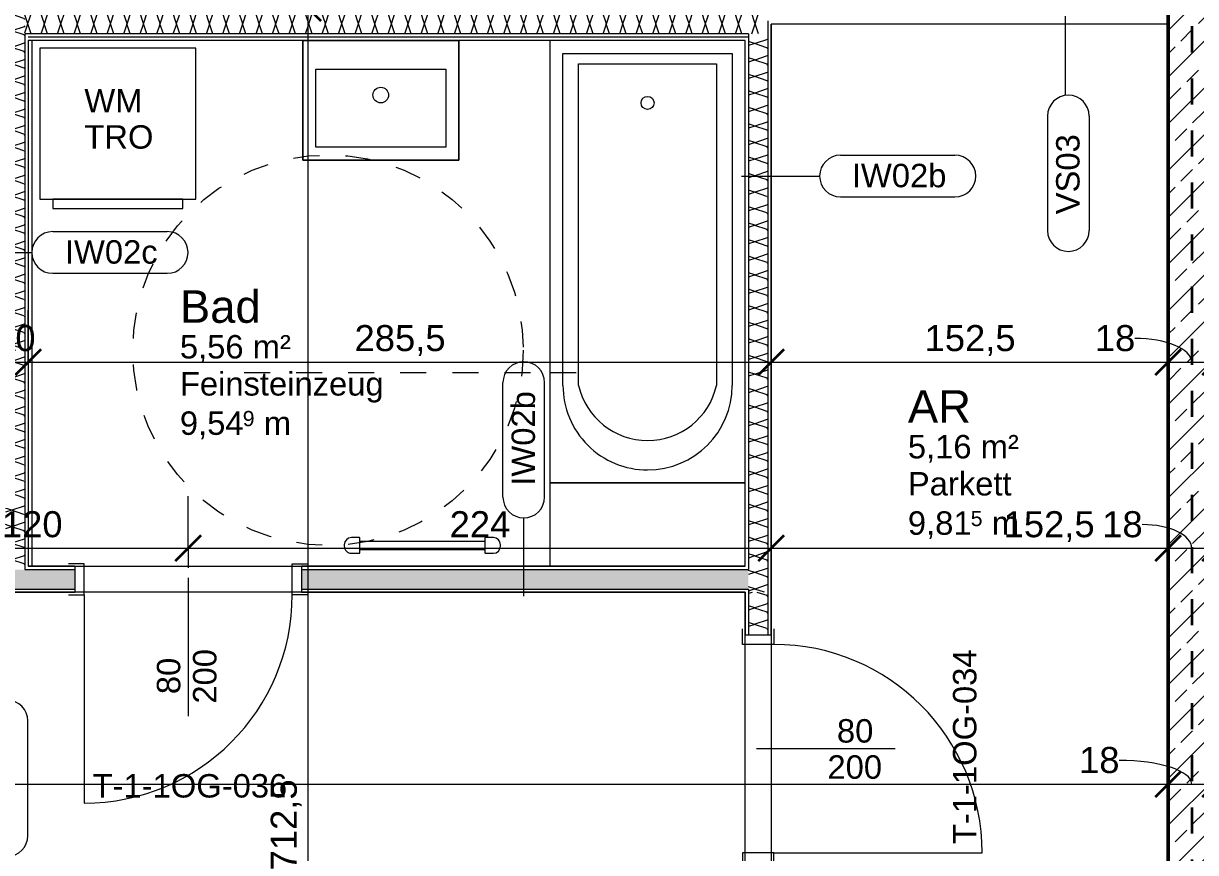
# Model space of a CAD drawing. Header units: metres. Extents: x 3.2 to 50, y 58.8 to 100.4.
# Drawn here: x 24.425 to 28.928, y 75.056 to 78.241 of the extents above; entities that cross this region are included whole.
import ezdxf

# ---------------------------------------------------------------- set-up
doc = ezdxf.new("R2010")
doc.units = ezdxf.units.M
doc.linetypes.add('Strich Punkt Mittel', pattern=[0.015875, 0.00635, -0.004763, 0, -0.004763])
doc.linetypes.add('Verdeckt', pattern=[0.003, 0.002, -0.001])
for name, color, linetype, lineweight in [('A_2D', 7, 'Continuous', 13), ('A_Bemassung-50_', 4, 'Continuous', 9), ('A_Bemassung_', 4, 'Continuous', 9), ('A_Beschriftung_', 7, 'Continuous', 9), ('A_Decken', 8, 'Continuous', 13), ('A_Raeume', 7, 'Continuous', 13), ('A_Raeume_', 7, 'Continuous', 5), ('A_Raeume_Beschriftung_', 7, 'Continuous', 9), ('A_Raster_', 1, 'Continuous', 9), ('A_Sanitaer', 3, 'Continuous', 13), ('A_Tueren', 31, 'Continuous', 13), ('A_Waende', 7, 'Continuous', 13), ('M-EQPM', 50, 'Continuous', 5), ('Text', 130, 'Continuous', 9)]:
    doc.layers.add(name, color=color, linetype=linetype, lineweight=lineweight)
doc.styles.add('Arial_2', font='arial.ttf', dxfattribs={"height": 0.09})
doc.styles.add('Arial_3', font='arial.ttf', dxfattribs={"height": 0.125})
doc.styles.add('Arial_4', font='arial.ttf', dxfattribs={"height": 0.05849})
doc.styles.add('Arial_5', font='arial.ttf', dxfattribs={"height": 0.1})
doc.dimstyles.new('WGA-Bemaßung', dxfattribs={"dimscale": 0.3048, "dimtxt": 0.102026, "dimasz": 0.328084, "dimexe": 0.246063, "dimexo": 0.0625, "dimgap": 0.04101, "dimtad": 1, "dimdec": 1, "dimlfac": 100, "dimrnd": 0.5, "dimdsep": 46, "dimtxsty": 'Arial_5', "dimblk1": 'OBLIQUE', "dimblk2": 'OBLIQUE', "dimsah": 1, "dimcen": 0.09, "dimdle": 0.246063, "dimazin": 2, "dimtfac": 1, "dimtdec": 4, "dimtix": 1, "dimtmove": 0, "dimatfit": 3, "dimfxl": 0.656168, "dimfxlon": 1, "dimtvp": 1, "dimtolj": 1, "dimtzin": 0, "dimarcsym": 2})
doc.dimstyles.new('WGA-Bemaßung_1', dxfattribs={"dimscale": 0.3048, "dimtxt": 0.102026, "dimasz": 0.328084, "dimexe": 0.246063, "dimexo": 0.0625, "dimgap": 0.04101, "dimtad": 1, "dimdec": 1, "dimlfac": 100, "dimrnd": 0.5, "dimdsep": 46, "dimtxsty": 'Arial_5', "dimblk1": 'OBLIQUE', "dimblk2": 'OBLIQUE', "dimsah": 1, "dimcen": 0.09, "dimdle": 0.246063, "dimazin": 2, "dimtfac": 1, "dimtdec": 4, "dimtix": 1, "dimtmove": 2, "dimatfit": 3, "dimfxl": 0.656168, "dimfxlon": 1, "dimtvp": 1, "dimtolj": 1, "dimtzin": 0, "dimarcsym": 2})
doc.dimstyles.new('WGA-Bemaßung_2', dxfattribs={"dimscale": 0.3048, "dimtxt": 0.102026, "dimasz": 0.328084, "dimexe": 0.246063, "dimexo": 0.0625, "dimgap": 0.04101, "dimtad": 1, "dimdec": 1, "dimlfac": 100, "dimrnd": 0.5, "dimdsep": 46, "dimtxsty": 'Arial_5', "dimblk1": 'OBLIQUE', "dimblk2": 'OBLIQUE', "dimsah": 1, "dimcen": 0.09, "dimdle": 0.246063, "dimazin": 2, "dimtfac": 1, "dimtdec": 4, "dimtix": 1, "dimtmove": 1, "dimatfit": 3, "dimfxl": 0.656168, "dimfxlon": 1, "dimtvp": 1, "dimtolj": 1, "dimtzin": 0, "dimarcsym": 2})
doc.dimstyles.new('WGA-Bemaßung_3', dxfattribs={"dimscale": 0.3048, "dimtxt": 0.102026, "dimasz": 0.328084, "dimexe": 0.246063, "dimexo": 0.0625, "dimgap": 0.04101, "dimtad": 1, "dimdec": 1, "dimlfac": 100, "dimrnd": 0.5, "dimdsep": 46, "dimtxsty": 'Arial_5', "dimblk1": 'OBLIQUE', "dimblk2": 'OBLIQUE', "dimsah": 1, "dimcen": 0.09, "dimdle": 0.246063, "dimazin": 2, "dimtfac": 1, "dimtdec": 4, "dimtix": 1, "dimtmove": 0, "dimatfit": 3, "dimfxl": 0.656168, "dimfxlon": 1, "dimtvp": 1, "dimtolj": 1, "dimtzin": 0, "dimarcsym": 2})

# ---------------------------------------------------------------- blocks, each defined once
blk = doc.blocks.new('UZ_D1 - SL_0800x2000_Zimmertür_Stahlzarge_GK-7175609-263_PP_01OG_BT1')
at = {"layer": 'A_Tueren', "lineweight": 5}
for p, q in [((0.4, 0.06), (0.4, 0.86)), ((-0.46, 0.06), (-0.4, 0.06)), ((-0.4, 0.06), (-0.4, -0.06)), ((0.4, 0.06), (0.4, -0.06)), ((0.46, 0.06), (0.4, 0.06)), ((-0.4, -0.06), (-0.46, -0.06)), ((0.4, -0.06), (0.46, -0.06))]:
    blk.add_line(p, q, dxfattribs=at)
blk.add_arc((0.4, 0.06), 0.8, 90, 180, dxfattribs=at)
blk = doc.blocks.new('Sani_Waschmaschine - 600x600-V35-263_PP_01OG_BT1')
at = {"layer": 'A_Sanitaer'}
for p, q in [((0.5675, 0.5666), (-0.0325, 0.5666)), ((-0.0325, 0.5666), (-0.0325, -0.0134)), ((0.5675, -0.0134), (0.5675, 0.5666)), ((-0.0325, -0.0134), (0.5675, -0.0134)), ((0.0175, -0.0134), (0.0175, -0.0484)), ((0.0238, -0.0134), (0.0175, -0.0134)), ((0.5175, -0.0134), (0.0175, -0.0134)), ((0.0423, -0.0134), (0.0238, -0.0134)), ((0.0721, -0.0134), (0.0423, -0.0134)), ((0.1116, -0.0134), (0.0721, -0.0134)), ((0.159, -0.0134), (0.1116, -0.0134)), ((0.2119, -0.0134), (0.159, -0.0134)), ((0.2675, -0.0134), (0.2119, -0.0134)), ((0.3231, -0.0134), (0.2675, -0.0134)), ((0.376, -0.0134), (0.3231, -0.0134)), ((0.4234, -0.0134), (0.376, -0.0134)), ((0.463, -0.0134), (0.4234, -0.0134)), ((0.4928, -0.0134), (0.463, -0.0134)), ((0.5112, -0.0134), (0.4928, -0.0134)), ((0.5175, -0.0134), (0.5112, -0.0134)), ((0.5175, -0.0484), (0.5175, -0.0134)), ((0.0175, -0.0484), (0.5175, -0.0484)), ((0.0175, -0.0484), (0.5175, -0.0484))]:
    blk.add_line(p, q, dxfattribs=at)
blk = doc.blocks.new('Sani_Waschtisch_Wandbasiert_eckig_einzel - 600 x 460-V61-263_PP_01OG_BT1')
at = {"layer": 'A_Sanitaer', "lineweight": 5}
for p, q in [((0.4226, 0.5225), (-0.1774, 0.5225)), ((-0.1774, 0.5225), (-0.1774, 0.0625)), ((-0.1774, 0.0625), (-0.1774, 0.5225)), ((-0.1774, 0.5225), (0.4226, 0.5225)), ((0.4226, 0.0625), (0.4226, 0.5225)), ((0.4226, 0.5225), (0.4226, 0.0625)), ((-0.1274, 0.1725), (-0.1274, 0.4725)), ((-0.1274, 0.4725), (0.3726, 0.4725)), ((0.3726, 0.4725), (0.3726, 0.1725)), ((0.3726, 0.1725), (-0.1274, 0.1725)), ((-0.1774, 0.0625), (0.4226, 0.0625)), ((0.4226, 0.0625), (-0.1774, 0.0625))]:
    blk.add_line(p, q, dxfattribs=at)
blk.add_circle((0.1226, 0.2725), 0.03, dxfattribs=at)
blk = doc.blocks.new('UZ_D1 - SL_0800x2000_Zimmertür_Stahlzarge_GK-7175678-263_PP_01OG_BT1')
at = {"layer": 'A_Tueren', "lineweight": 5}
for p, q in [((0.4, 0.06), (0.4, 0.86)), ((-0.46, 0.06), (-0.4, 0.06)), ((-0.4, 0.06), (-0.4, -0.06)), ((0.4, 0.06), (0.4, -0.06)), ((0.46, 0.06), (0.4, 0.06)), ((-0.4, -0.06), (-0.46, -0.06)), ((0.4, -0.06), (0.46, -0.06))]:
    blk.add_line(p, q, dxfattribs=at)
blk.add_arc((0.4, 0.06), 0.8, 90, 180, dxfattribs=at)
blk = doc.blocks.new('HLS_Heizkörper Bad - 60x120-V78-263_PP_01OG_BT1')
at = {"layer": 'M-EQPM'}
for p, q in [((-0.3, -0.077), (-0.3, -0.083)), ((-0.242, -0.05), (-0.273, -0.05)), ((-0.24, -0.108), (-0.24, -0.052)), ((0.24, -0.065), (-0.24, -0.065)), ((0.24, -0.052), (0.24, -0.108)), ((0.273, -0.05), (0.242, -0.05)), ((0.3, -0.083), (0.3, -0.077)), ((-0.273, -0.11), (-0.242, -0.11)), ((-0.24, -0.095), (0.24, -0.095)), ((0.242, -0.11), (0.273, -0.11))]:
    blk.add_line(p, q, dxfattribs=at)
for centre, radius, start, end in [((-0.273, -0.077), 0.027, 90, 180), ((-0.273, -0.083), 0.027, 180, 270), ((-0.242, -0.052), 0.00198, 360, 90), ((0.242, -0.052), 0.002, 90, 180), ((0.273, -0.077), 0.027, 360, 90), ((0.273, -0.083), 0.027, 270, 360), ((-0.242, -0.108), 0.002, 270, 360), ((0.242, -0.108), 0.00198, 180, 270)]:
    blk.add_arc(centre, radius, start, end, dxfattribs=at)
blk = doc.blocks.new('Sani_Badewanne - 750x1700-V83-263_PP_01OG_BT1')
at = {"layer": 'A_Sanitaer'}
for p, q in [((-0.375, 2.02), (-0.375, 1.7)), ((0.375, 1.7), (0.375, 2.02)), ((0.375, 1.7), (-0.375, 1.7)), ((-0.375, 1.7), (0.375, 1.7)), ((0.375, 0), (0.375, 1.7)), ((-0.325, 0.05), (-0.325, 1.325)), ((-0.265, 0.09), (-0.265, 1.325)), ((0.265, 1.325), (0.265, 0.09)), ((0.325, 1.325), (0.325, 0.05)), ((0.325, 0.05), (-0.325, 0.05)), ((0.265, 0.09), (-0.265, 0.09))]:
    blk.add_line(p, q, dxfattribs=at)
at = {"layer": 'A_Sanitaer', "lineweight": 5}
for p, q in [((0.375, 1.7), (-0.375, 1.7)), ((0.375, 1.7), (-0.375, 1.7)), ((0.375, 0), (0.375, 1.7)), ((0.375, 0), (0.375, 1.7))]:
    blk.add_line(p, q, dxfattribs=at)
at = {"layer": 'A_Sanitaer'}
blk.add_circle((0, 0.24), 0.025, dxfattribs=at)
for centre, radius, start, end in [((0, 1.325), 0.325, 90, 180), ((0, 1.325), 0.325, 360, 90), ((0, 1.265), 0.2717, 90, 167.2425), ((0, 1.265), 0.2717, 12.7575, 90)]:
    blk.add_arc(centre, radius, start, end, dxfattribs=at)
blk = doc.blocks.new('DIMBLOCK141-263_PP_01OG_BT1')
at = {"layer": 'A_Bemassung-50_', "transparency": 16777216}
for p, q in [((24.3432, 76.9398), (24.3432, 77.1398)), ((24.4432, 76.9398), (24.4432, 77.1398)), ((24.3432, 76.9398), (24.4432, 76.9398)), ((24.3432, 76.9398), (24.3432, 76.8648)), ((24.4432, 76.9398), (24.4432, 76.8648))]:
    blk.add_line(p, q, dxfattribs=at)
at = {"layer": 'A_Bemassung-50_', "lineweight": 35, "transparency": 16777216}
for p, q in [((24.3432, 76.9398), (24.3932, 76.9898)), ((24.4432, 76.9398), (24.4932, 76.9898)), ((24.3432, 76.9398), (24.2932, 76.8898)), ((24.4432, 76.9398), (24.3932, 76.8898))]:
    blk.add_line(p, q, dxfattribs=at)
at = {"layer": 'A_Bemassung-50_', "color": 0, "transparency": 16777216, "insert": (24.3163, 77.0821), "char_height": 0.1, "width": 0.184588, "attachment_point": 1, "line_spacing_factor": 0.941778, "style": 'Arial_5'}
blk.add_mtext('10', dxfattribs=at)
blk = doc.blocks.new('_Oblique')
at = {"color": 0, "linetype": 'ByBlock', "lineweight": -2}
blk.add_line((-0.5, -0.5), (0.5, 0.5), dxfattribs=at)
blk = doc.blocks.new('DIMBLOCK142-263_PP_01OG_BT1')
at = {"layer": 'A_Bemassung-50_', "transparency": 16777216}
for p, q in [((24.4432, 76.9398), (24.4432, 77.1398)), ((27.2977, 76.9398), (27.2977, 77.1398)), ((24.4432, 76.9398), (27.2977, 76.9398)), ((24.4432, 76.9398), (24.4432, 76.8648)), ((27.2977, 76.9398), (27.2977, 76.8648))]:
    blk.add_line(p, q, dxfattribs=at)
at = {"layer": 'A_Bemassung-50_', "lineweight": 35, "transparency": 16777216}
for p, q in [((24.4432, 76.9398), (24.4932, 76.9898)), ((27.2977, 76.9398), (27.3477, 76.9898)), ((24.4432, 76.9398), (24.3932, 76.8898)), ((27.2977, 76.9398), (27.2477, 76.8898))]:
    blk.add_line(p, q, dxfattribs=at)
at = {"layer": 'A_Bemassung-50_', "color": 0, "transparency": 16777216, "insert": (25.697, 77.0821), "char_height": 0.1, "width": 0.416266, "attachment_point": 1, "line_spacing_factor": 0.941778, "style": 'Arial_5'}
blk.add_mtext('285,5', dxfattribs=at)
blk = doc.blocks.new('DIMBLOCK143-263_PP_01OG_BT1')
at = {"layer": 'A_Bemassung-50_', "transparency": 16777216}
for p, q in [((27.2977, 76.9398), (27.2977, 77.1398)), ((28.8227, 76.9398), (28.8227, 77.1398)), ((27.2977, 76.9398), (28.8227, 76.9398)), ((27.2977, 76.9398), (27.2977, 76.8648)), ((28.8227, 76.9398), (28.8227, 76.8648))]:
    blk.add_line(p, q, dxfattribs=at)
at = {"layer": 'A_Bemassung-50_', "lineweight": 35, "transparency": 16777216}
for p, q in [((27.2977, 76.9398), (27.3477, 76.9898)), ((28.8227, 76.9398), (28.8727, 76.9898)), ((27.2977, 76.9398), (27.2477, 76.8898)), ((28.8227, 76.9398), (28.7727, 76.8898))]:
    blk.add_line(p, q, dxfattribs=at)
at = {"layer": 'A_Bemassung-50_', "color": 0, "transparency": 16777216, "insert": (27.8867, 77.0821), "char_height": 0.1, "width": 0.416266, "attachment_point": 1, "line_spacing_factor": 0.941778, "style": 'Arial_5'}
blk.add_mtext('152,5', dxfattribs=at)
blk = doc.blocks.new('DIMBLOCK144-263_PP_01OG_BT1')
at = {"layer": 'A_Bemassung-50_', "transparency": 16777216}
for p, q in [((28.8227, 76.9398), (28.8227, 77.1398)), ((29.0027, 76.9398), (29.0027, 77.1398)), ((28.8227, 76.9398), (29.0027, 76.9398)), ((28.8227, 76.9398), (28.8227, 76.8648)), ((29.0027, 76.9398), (29.0027, 76.8648))]:
    blk.add_line(p, q, dxfattribs=at)
at = {"layer": 'A_Bemassung-50_', "lineweight": 35, "transparency": 16777216}
for p, q in [((28.8227, 76.9398), (28.8727, 76.9898)), ((29.0027, 76.9398), (29.0527, 76.9898)), ((28.8227, 76.9398), (28.7727, 76.8898)), ((29.0027, 76.9398), (28.9527, 76.8898))]:
    blk.add_line(p, q, dxfattribs=at)
at = {"layer": 'A_Bemassung-50_', "transparency": 16777216}
blk.add_ellipse((28.6944, 76.9398), major_axis=(0.2182, 0), ratio=0.416894, start_param=0, end_param=1.570796, dxfattribs=at)
at = {"layer": 'A_Bemassung-50_', "color": 0, "transparency": 16777216, "insert": (28.5406, 77.0821), "char_height": 0.1, "width": 0.184588, "attachment_point": 1, "line_spacing_factor": 0.941778, "style": 'Arial_5'}
blk.add_mtext('18', dxfattribs=at)
blk = doc.blocks.new('DIMBLOCK345-263_PP_01OG_BT1')
at = {"layer": 'A_Bemassung-50_', "transparency": 16777216}
for p, q in [((28.8227, 75.3192), (28.8227, 75.5192)), ((15.3327, 75.3192), (15.3327, 75.3942)), ((15.3327, 75.3192), (28.8227, 75.3192)), ((15.3327, 75.3192), (15.3327, 75.1192)), ((28.8227, 75.3192), (28.8227, 75.2442))]:
    blk.add_line(p, q, dxfattribs=at)
at = {"layer": 'A_Bemassung-50_', "lineweight": 35, "transparency": 16777216}
for p, q in [((15.3327, 75.3192), (15.3827, 75.3692)), ((28.8227, 75.3192), (28.8727, 75.3692)), ((15.3327, 75.3192), (15.2827, 75.2692)), ((28.8227, 75.3192), (28.7727, 75.2692))]:
    blk.add_line(p, q, dxfattribs=at)
at = {"layer": 'A_Bemassung-50_', "color": 0, "transparency": 16777216, "insert": (21.9238, 75.4615), "char_height": 0.1, "width": 0.369177, "attachment_point": 1, "line_spacing_factor": 0.941778, "style": 'Arial_5'}
blk.add_mtext('1349', dxfattribs=at)
blk = doc.blocks.new('DIMBLOCK346-263_PP_01OG_BT1')
at = {"layer": 'A_Bemassung-50_', "transparency": 16777216}
for p, q in [((28.8227, 75.3192), (28.8227, 75.5192)), ((29.0027, 75.3192), (29.0027, 75.5192)), ((28.8227, 75.3192), (29.0027, 75.3192)), ((28.8227, 75.3192), (28.8227, 75.2442)), ((29.0027, 75.3192), (29.0027, 75.2442))]:
    blk.add_line(p, q, dxfattribs=at)
at = {"layer": 'A_Bemassung-50_', "lineweight": 35, "transparency": 16777216}
for p, q in [((28.8227, 75.3192), (28.8727, 75.3692)), ((29.0027, 75.3192), (29.0527, 75.3692)), ((28.8227, 75.3192), (28.7727, 75.2692)), ((29.0027, 75.3192), (28.9527, 75.2692))]:
    blk.add_line(p, q, dxfattribs=at)
at = {"layer": 'A_Bemassung-50_', "transparency": 16777216}
blk.add_ellipse((28.6339, 75.3192), major_axis=(0.2788, 0), ratio=0.326357, start_param=0, end_param=1.570796, dxfattribs=at)
at = {"layer": 'A_Bemassung-50_', "color": 0, "transparency": 16777216, "insert": (28.4801, 75.4615), "char_height": 0.1, "width": 0.184588, "attachment_point": 1, "line_spacing_factor": 0.941778, "style": 'Arial_5'}
blk.add_mtext('18', dxfattribs=at)
blk = doc.blocks.new('DIMBLOCK366-263_PP_01OG_BT1')
at = {"layer": 'A_Bemassung-50_', "transparency": 16777216}
for p, q in [((23.8577, 76.2249), (23.8577, 76.4249)), ((25.0577, 76.2249), (25.0577, 76.4249)), ((23.8577, 76.2249), (25.0577, 76.2249)), ((23.8577, 76.2249), (23.8577, 76.1499)), ((25.0577, 76.2249), (25.0577, 76.1499))]:
    blk.add_line(p, q, dxfattribs=at)
at = {"layer": 'A_Bemassung-50_', "lineweight": 35, "transparency": 16777216}
for p, q in [((23.8577, 76.2249), (23.9077, 76.2749)), ((25.0577, 76.2249), (25.1077, 76.2749)), ((23.8577, 76.2249), (23.8077, 76.1749)), ((25.0577, 76.2249), (25.0077, 76.1749))]:
    blk.add_line(p, q, dxfattribs=at)
at = {"layer": 'A_Bemassung-50_', "color": 0, "transparency": 16777216, "insert": (24.3423, 76.3672), "char_height": 0.1, "width": 0.276883, "attachment_point": 1, "line_spacing_factor": 0.941778, "style": 'Arial_5'}
blk.add_mtext('120', dxfattribs=at)
blk = doc.blocks.new('DIMBLOCK367-263_PP_01OG_BT1')
at = {"layer": 'A_Bemassung-50_', "transparency": 16777216}
for p, q in [((25.0577, 76.2249), (25.0577, 76.4249)), ((27.2977, 76.2249), (27.2977, 76.4249)), ((25.0577, 76.2249), (27.2977, 76.2249)), ((25.0577, 76.2249), (25.0577, 76.1499)), ((27.2977, 76.2249), (27.2977, 76.1499))]:
    blk.add_line(p, q, dxfattribs=at)
at = {"layer": 'A_Bemassung-50_', "lineweight": 35, "transparency": 16777216}
for p, q in [((25.0577, 76.2249), (25.1077, 76.2749)), ((27.2977, 76.2249), (27.3477, 76.2749)), ((25.0577, 76.2249), (25.0077, 76.1749)), ((27.2977, 76.2249), (27.2477, 76.1749))]:
    blk.add_line(p, q, dxfattribs=at)
at = {"layer": 'A_Bemassung-50_', "color": 0, "transparency": 16777216, "insert": (26.0623, 76.3672), "char_height": 0.1, "width": 0.276883, "attachment_point": 1, "line_spacing_factor": 0.941778, "style": 'Arial_5'}
blk.add_mtext('224', dxfattribs=at)
blk = doc.blocks.new('DIMBLOCK368-263_PP_01OG_BT1')
at = {"layer": 'A_Bemassung-50_', "transparency": 16777216}
for p, q in [((27.2977, 76.2249), (27.2977, 76.4249)), ((28.8227, 76.2249), (28.8227, 76.4249)), ((27.2977, 76.2249), (28.8227, 76.2249)), ((27.2977, 76.2249), (27.2977, 76.1499)), ((28.8227, 76.2249), (28.8227, 76.1499))]:
    blk.add_line(p, q, dxfattribs=at)
at = {"layer": 'A_Bemassung-50_', "lineweight": 35, "transparency": 16777216}
for p, q in [((27.2977, 76.2249), (27.3477, 76.2749)), ((28.8227, 76.2249), (28.8727, 76.2749)), ((27.2977, 76.2249), (27.2477, 76.1749)), ((28.8227, 76.2249), (28.7727, 76.1749))]:
    blk.add_line(p, q, dxfattribs=at)
at = {"layer": 'A_Bemassung-50_', "color": 0, "transparency": 16777216, "insert": (28.1904, 76.3672), "char_height": 0.1, "width": 0.416266, "attachment_point": 1, "line_spacing_factor": 0.941778, "style": 'Arial_5'}
blk.add_mtext('152,5', dxfattribs=at)
blk = doc.blocks.new('DIMBLOCK369-263_PP_01OG_BT1')
at = {"layer": 'A_Bemassung-50_', "transparency": 16777216}
for p, q in [((28.8227, 76.2249), (28.8227, 76.4249)), ((29.0027, 76.2249), (29.0027, 76.4249)), ((28.8227, 76.2249), (29.0027, 76.2249)), ((28.8227, 76.2249), (28.8227, 76.1499)), ((29.0027, 76.2249), (29.0027, 76.1499))]:
    blk.add_line(p, q, dxfattribs=at)
at = {"layer": 'A_Bemassung-50_', "lineweight": 35, "transparency": 16777216}
for p, q in [((28.8227, 76.2249), (28.8727, 76.2749)), ((29.0027, 76.2249), (29.0527, 76.2749)), ((28.8227, 76.2249), (28.7727, 76.1749)), ((29.0027, 76.2249), (28.9527, 76.1749))]:
    blk.add_line(p, q, dxfattribs=at)
at = {"layer": 'A_Bemassung-50_', "transparency": 16777216}
blk.add_ellipse((28.723, 76.2249), major_axis=(0.1897, 0), ratio=0.479577, start_param=0, end_param=1.570796, dxfattribs=at)
at = {"layer": 'A_Bemassung-50_', "color": 0, "transparency": 16777216, "insert": (28.5691, 76.3672), "char_height": 0.1, "width": 0.184588, "attachment_point": 1, "line_spacing_factor": 0.941778, "style": 'Arial_5'}
blk.add_mtext('18', dxfattribs=at)
blk = doc.blocks.new('DIMBLOCK441-263_PP_01OG_BT1')
at = {"layer": 'A_Bemassung-50_', "lineweight": 35, "transparency": 16777216}
for p, q in [((25.5174, 78.3005), (25.4674, 78.3505)), ((25.5174, 78.3005), (25.5674, 78.2505)), ((25.5174, 71.178), (25.4674, 71.228)), ((25.5174, 71.178), (25.5674, 71.128))]:
    blk.add_line(p, q, dxfattribs=at)
at = {"layer": 'A_Bemassung-50_', "transparency": 16777216}
for p, q in [((25.5174, 78.3005), (25.4424, 78.3005)), ((25.5174, 78.3005), (25.5174, 71.103)), ((25.5174, 78.3005), (25.7174, 78.3005)), ((25.5174, 71.178), (25.4424, 71.178)), ((25.5174, 71.178), (25.7174, 71.178))]:
    blk.add_line(p, q, dxfattribs=at)
at = {"layer": 'A_Bemassung-50_', "color": 0, "transparency": 16777216, "insert": (25.3751, 74.9874), "char_height": 0.1, "width": 0.416266, "attachment_point": 1, "rotation": 90, "line_spacing_factor": 0.941778, "style": 'Arial_5'}
blk.add_mtext('712,5', dxfattribs=at)
blk = doc.blocks.new('BS_Tuer_PP - unten-10002439-263_PP_01OG_BT1')
at = {"layer": 'A_Beschriftung_'}
blk.add_line((0, 0.000124), (0, -0.010513), dxfattribs=at)
blk = doc.blocks.new('BS_Tuer_PP - rechts-10002445-263_PP_01OG_BT1')
at = {"layer": 'A_Beschriftung_'}
blk.add_line((0, 0.000124), (0, -0.010513), dxfattribs=at)
blk = doc.blocks.new('BS_Wand_Lollipop - rechts_oben-2026913-263_PP_01OG_BT1')
at = {"layer": 'A_Beschriftung_'}
for p, q in [((0.0046, 0.0016), (0.0134, 0.0016)), ((-0.003, 0), (0.003, 0)), ((0.0046, -0.0016), (0.0134, -0.0016))]:
    blk.add_line(p, q, dxfattribs=at)
for centre, start, end in [((0.0046, 0), 90, 270), ((0.0134, 0), 270, 90)]:
    blk.add_arc(centre, 0.0016, start, end, dxfattribs=at)
blk = doc.blocks.new('BS_Wand_Lollipop - links_unten-2026911-263_PP_01OG_BT1')
at = {"layer": 'A_Beschriftung_'}
for p, q in [((-0.00467, 0.001367), (-0.01347, 0.001367)), ((-0.003087, 0), (0.003, 0)), ((-0.00467, -0.001833), (-0.01347, -0.001833))]:
    blk.add_line(p, q, dxfattribs=at)
for centre, start, end in [((-0.01347, -0.000233), 90, 270), ((-0.00467, -0.000233), 270, 90)]:
    blk.add_arc(centre, 0.0016, start, end, dxfattribs=at)

msp = doc.modelspace()

# ---------------------------------------------------------------- hatches: boundary and pattern name
at = {"layer": 'A_Waende', "lineweight": 5}
h = msp.add_hatch(dxfattribs=at)
h.set_pattern_fill('FP_108', color=250, angle=45, style=0, pattern_type=2)
h.set_pattern_definition([(135, (24.44327, 77.22737), (-0.254, 0.1270034), [0.02245, -0.15715]), (135, (24.33225, 77.276165), (-0.254, 0.1270034), [0.02245, -0.15715]), (135, (24.44327, 77.29101), (-0.254, 0.1270034), [0.02245, -0.15715]), (135, (24.33154, 77.3391), (-0.254, 0.1270034), [0.02245, -0.15715]), (161.565, (24.427004, 77.243638), (-0.5079977, 0.1270007), [0.0502, -0.35141]), (161.565, (24.379628, 77.2599), (-0.5079977, 0.1270007), [0.0502, -0.35141]), (161.565, (24.427004, 77.307277), (-0.5079977, 0.1270007), [0.0502, -0.35141]), (161.565, (24.379628, 77.32354), (-0.5079977, 0.1270007), [0.0502, -0.35141]), (225, (24.33225, 77.24364), (0.254, 0.1270034), [0.02245, -0.15715]), (225, (24.44327, 77.29101), (0.254, 0.1270034), [0.02245, -0.15715]), (225, (24.33225, 77.30728), (0.254, 0.1270034), [0.02245, -0.15715]), (225, (24.44327, 77.35465), (0.254, 0.1270034), [0.02245, -0.15715]), (198.435, (24.379628, 77.2599), (0.5079977, 0.1270007), [0.0502, -0.35141]), (198.435, (24.42771, 77.275457), (0.5079977, 0.1270007), [0.0502, -0.35141]), (198.435, (24.379628, 77.32354), (0.5079977, 0.1270007), [0.0502, -0.35141]), (198.435, (24.42771, 77.339097), (0.5079977, 0.1270007), [0.0502, -0.35141])])
h.paths.add_polyline_path([(24.4307, 76.143), (24.4307, 78.3005), (24.3557, 78.3005), (24.3558, 76.143), (24.4306, 76.143)])
h = msp.add_hatch(dxfattribs=at)
h.set_pattern_fill('FP_109', color=250, angle=225, style=0, pattern_type=2)
h.set_pattern_definition([(45, (25.87092, 78.1756), (0.1270034, 0.254), [0.02245, -0.15715]), (45, (25.91829, 78.28662), (0.1270034, 0.254), [0.02245, -0.15715]), (45, (25.93385, 78.1749), (0.1270034, 0.254), [0.02245, -0.15715]), (45, (25.98193, 78.28662), (0.1270034, 0.254), [0.02245, -0.15715]), (71.565, (25.886472, 78.19116), (0.1270007, 0.5079977), [0.0502, -0.35141]), (71.565, (25.90203, 78.239244), (0.1270007, 0.5079977), [0.0502, -0.35141]), (71.565, (25.95011, 78.19116), (0.1270007, 0.5079977), [0.0502, -0.35141]), (71.565, (25.96567, 78.239244), (0.1270007, 0.5079977), [0.0502, -0.35141]), (135, (25.885765, 78.28662), (0.1270034, -0.254), [0.02245, -0.15715]), (135, (25.93385, 78.1749), (0.1270034, -0.254), [0.02245, -0.15715]), (135, (25.949405, 78.28662), (0.1270034, -0.254), [0.02245, -0.15715]), (135, (25.99749, 78.1749), (0.1270034, -0.254), [0.02245, -0.15715]), (108.435, (25.90203, 78.239244), (0.1270007, -0.5079977), [0.0502, -0.35141]), (108.435, (25.917585, 78.19116), (0.1270007, -0.5079977), [0.0502, -0.35141]), (108.435, (25.96567, 78.239244), (0.1270007, -0.5079977), [0.0502, -0.35141]), (108.435, (25.981224, 78.19116), (0.1270007, -0.5079977), [0.0502, -0.35141])])
h.paths.add_polyline_path([(24.4577, 78.2005), (27.2852, 78.2005), (27.2852, 78.3005), (24.4307, 78.3005), (24.4307, 78.2005), (24.4432, 78.2005)])
h = msp.add_hatch(dxfattribs=at)
h.set_pattern_fill('FP_1', color=250, style=0, pattern_type=2)
h.set_pattern_definition([(45, (0, 0), (-0.08980256, 0.08980256), []), (45, (0.0898, 0), (-0.08980256, 0.08980256), [0.0635, -0.03175])])
h.paths.add_polyline_path([(29.0027, 71.178), (29.0027, 78.3005), (28.8227, 78.3005), (28.8227, 71.178)])
h = msp.add_hatch(dxfattribs=at)
h.set_pattern_fill('FP_115', color=250, angle=45, style=0, pattern_type=2)
h.set_pattern_definition([(135, (27.29715, 77.11565), (-0.254, 0.1270034), [0.02245, -0.15715]), (135, (27.18613, 77.16303), (-0.254, 0.1270034), [0.02245, -0.15715]), (135, (27.29786, 77.17858), (-0.254, 0.1270034), [0.02245, -0.15715]), (135, (27.18613, 77.22667), (-0.254, 0.1270034), [0.02245, -0.15715]), (161.565, (27.281594, 77.131208), (-0.5079977, 0.1270007), [0.0502, -0.35141]), (161.565, (27.234218, 77.14747), (-0.5079977, 0.1270007), [0.0502, -0.35141]), (161.565, (27.281594, 77.194847), (-0.5079977, 0.1270007), [0.0502, -0.35141]), (161.565, (27.234218, 77.21111), (-0.5079977, 0.1270007), [0.0502, -0.35141]), (225, (27.18684, 77.13121), (0.254, 0.1270034), [0.02245, -0.15715]), (225, (27.29786, 77.17858), (0.254, 0.1270034), [0.02245, -0.15715]), (225, (27.18684, 77.19485), (0.254, 0.1270034), [0.02245, -0.15715]), (225, (27.29786, 77.24222), (0.254, 0.1270034), [0.02245, -0.15715]), (198.435, (27.234218, 77.14747), (0.5079977, 0.1270007), [0.0502, -0.35141]), (198.435, (27.2823, 77.163027), (0.5079977, 0.1270007), [0.0502, -0.35141]), (198.435, (27.234218, 77.21111), (0.5079977, 0.1270007), [0.0502, -0.35141]), (198.435, (27.2823, 77.226667), (0.5079977, 0.1270007), [0.0502, -0.35141])])
h.paths.add_polyline_path([(27.2102, 76.0555), (27.2852, 76.0555), (27.2852, 78.2005), (27.2102, 78.2005), (27.2102, 76.068)])
h = msp.add_hatch(dxfattribs=at)
h.set_pattern_fill('FP_111', color=250, angle=-135, style=0, pattern_type=2)
h.set_pattern_definition([(225, (25.274825, 76.1554), (-0.1270034, -0.254), [0.02245, -0.15715]), (225, (25.22745, 76.044385), (-0.1270034, -0.254), [0.02245, -0.15715]), (225, (25.211185, 76.1554), (-0.1270034, -0.254), [0.02245, -0.15715]), (225, (25.16381, 76.044385), (-0.1270034, -0.254), [0.02245, -0.15715]), (251.565, (25.25927, 76.139844), (-0.1270007, -0.50799766), [0.0502, -0.35141]), (251.565, (25.243712, 76.09176), (-0.1270007, -0.50799766), [0.0502, -0.35141]), (251.565, (25.19563, 76.139844), (-0.1270007, -0.50799766), [0.0502, -0.35141]), (251.565, (25.180072, 76.09176), (-0.1270007, -0.50799766), [0.0502, -0.35141]), (315, (25.25998, 76.044385), (-0.1270034, 0.254), [0.02245, -0.15715]), (315, (25.211185, 76.1554), (-0.1270034, 0.254), [0.02245, -0.15715]), (315, (25.19634, 76.044385), (-0.1270034, 0.254), [0.02245, -0.15715]), (315, (25.14825, 76.15611), (-0.1270034, 0.254), [0.02245, -0.15715]), (288.435, (25.243712, 76.09176), (-0.1270007, 0.50799766), [0.0502, -0.35141]), (288.435, (25.22745, 76.139137), (-0.1270007, 0.50799766), [0.0502, -0.35141]), (288.435, (25.180072, 76.09176), (-0.1270007, 0.50799766), [0.0502, -0.35141]), (288.435, (25.164516, 76.139844), (-0.1270007, 0.50799766), [0.0502, -0.35141])])
h.paths.add_polyline_path([(27.1977, 76.068), (27.2102, 76.068), (27.2102, 76.143), (25.4927, 76.143), (25.4927, 76.068), (26.597, 76.068)])
h.paths.add_polyline_path([(24.4307, 76.068), (24.6227, 76.068), (24.6227, 76.143), (24.2927, 76.143), (24.2927, 76.068), (24.4302, 76.068)])
h.paths.add_polyline_path([(23.3527, 76.068), (23.4227, 76.068), (23.4227, 76.143), (23.3402, 76.143), (23.3402, 76.068)])
h = msp.add_hatch(dxfattribs=at)
h.set_pattern_fill('FP_114', color=250, angle=45, style=0, pattern_type=2)
h.set_pattern_definition([(135, (27.29715, 75.455365), (-0.254, 0.127003), [0.02245, -0.15715]), (135, (27.18684, 75.50345), (-0.254, 0.127003), [0.02245, -0.15715]), (135, (27.29715, 75.519), (-0.254, 0.127003), [0.02245, -0.15715]), (135, (27.18613, 75.56638), (-0.254, 0.127003), [0.02245, -0.15715]), (161.565, (27.281594, 75.47092), (-0.5079977, 0.1270007), [0.0502, -0.35141]), (161.565, (27.234218, 75.487184), (-0.5079977, 0.1270007), [0.0502, -0.35141]), (161.565, (27.281594, 75.53456), (-0.5079977, 0.1270007), [0.0502, -0.35141]), (161.565, (27.234218, 75.550824), (-0.5079977, 0.1270007), [0.0502, -0.35141]), (225, (27.18613, 75.47163), (0.254, 0.127003), [0.02245, -0.15715]), (225, (27.29715, 75.519), (0.254, 0.127003), [0.02245, -0.15715]), (225, (27.18684, 75.53456), (0.254, 0.127003), [0.02245, -0.15715]), (225, (27.29715, 75.58264), (0.254, 0.127003), [0.02245, -0.15715]), (198.435, (27.234218, 75.487184), (0.5079977, 0.1270007), [0.0502, -0.35141]), (198.435, (27.281594, 75.503448), (0.5079977, 0.1270007), [0.0502, -0.35141]), (198.435, (27.234218, 75.550824), (0.5079977, 0.1270007), [0.0502, -0.35141]), (198.435, (27.281594, 75.567087), (0.5079977, 0.1270007), [0.0502, -0.35141])])
h.paths.add_polyline_path([(27.2111, 74.843), (27.2852, 74.843), (27.2852, 75.0205), (27.2102, 75.0205), (27.2102, 74.843)])
h.paths.add_polyline_path([(27.2102, 75.8905), (27.2852, 75.8905), (27.2852, 76.0555), (27.2102, 76.0555), (27.2102, 75.9499)])

# ---------------------------------------------------------------- linework, layer by layer
at = {"layer": 'A_2D', "linetype": 'Verdeckt', "lineweight": 5}
msp.add_circle((25.5951, 76.9856), 0.75, dxfattribs=at)
at = {"layer": 'A_Decken'}
for p, q in [((24.4577, 78.1755), (24.4577, 76.1555)), ((27.1977, 76.1555), (27.1977, 78.1755)), ((25.4927, 76.0555), (24.6227, 76.0555))]:
    msp.add_line(p, q, dxfattribs=at)
at = {"layer": 'A_Raeume', "color": 8, "linetype": 'Verdeckt'}
for p, q in [((25.2727, 76.9005), (26.4477, 76.9005)), ((26.4477, 76.9005), (26.6227, 76.9005))]:
    msp.add_line(p, q, dxfattribs=at)
at = {"layer": 'A_Raeume_', "flags": 128}
for points in [[(28.8227, 77.953), (28.8227, 78.238), (27.2977, 78.238), (27.2977, 76.1055), (27.2977, 76.0555), (27.2977, 76.0539), (27.2977, 74.8555), (28.8227, 74.8555)], [(24.4432, 78.1755), (24.4432, 76.1555), (27.1961, 76.1555), (27.1977, 76.1555), (27.1977, 78.1755)], [(20.2827, 74.8555), (22.1677, 74.8555), (25.3941, 74.8555), (27.1977, 74.8555), (27.1977, 76.0555), (24.3932, 76.0555), (23.3027, 76.0555), (23.1497, 76.0555), (20.3452, 76.0555), (20.2827, 76.0555)]]:
    msp.add_lwpolyline(points, close=True, dxfattribs=at)
at = {"layer": 'A_Raster_', "linetype": 'Strich Punkt Mittel', "lineweight": 35}
msp.add_line((28.9127, 94.2296), (28.9127, 59.9489), dxfattribs=at)
at = {"layer": 'A_Waende', "color": 10, "lineweight": 50}
msp.add_line((28.8227, 71.178), (28.8227, 78.3005), dxfattribs=at)
at = {"layer": 'A_Waende'}
for p, q in [((27.2852, 78.2505), (27.2852, 75.8905)), ((27.2977, 75.8905), (27.2977, 78.238)), ((28.8227, 78.238), (27.2977, 78.238)), ((24.4307, 78.2005), (24.4307, 76.143)), ((27.2102, 78.2005), (24.4307, 78.2005)), ((24.4432, 78.1755), (24.4432, 76.1555)), ((27.1977, 78.1755), (24.4432, 78.1755)), ((27.2102, 78.2005), (27.2102, 76.143)), ((24.4307, 76.143), (24.6227, 76.143)), ((24.6227, 76.1555), (24.4432, 76.1555)), ((24.6227, 76.1555), (24.6227, 76.143)), ((27.1977, 76.1555), (25.4927, 76.1555)), ((25.4927, 76.1555), (25.4927, 76.143)), ((25.4927, 76.143), (27.2102, 76.143)), ((24.2927, 76.068), (24.6227, 76.068)), ((24.2927, 76.0555), (24.6227, 76.0555)), ((24.6227, 76.068), (24.6227, 76.0555)), ((25.4927, 76.068), (25.4927, 76.0555)), ((25.4927, 76.068), (27.2102, 76.068)), ((25.4927, 76.0555), (27.1977, 76.0555)), ((27.1977, 76.0555), (27.1977, 75.8905)), ((27.2102, 76.068), (27.2102, 75.8905)), ((27.2102, 75.8905), (27.1977, 75.8905)), ((27.2977, 75.8905), (27.2852, 75.8905))]:
    msp.add_line(p, q, dxfattribs=at)
at = {"layer": 'A_Waende', "lineweight": 18}
msp.add_line((27.2102, 78.188), (24.4432, 78.188), dxfattribs=at)
at = {"layer": 'A_Waende', "color": 250, "lineweight": 5}
for p, q in [((24.6227, 76.143), (24.6227, 76.068)), ((25.4927, 76.143), (25.4927, 76.068)), ((27.2852, 75.8905), (27.2102, 75.8905))]:
    msp.add_line(p, q, dxfattribs=at)

# ---------------------------------------------------------------- block references
at = {"layer": 'A_Beschriftung_', "xscale": 49.99999999999998, "yscale": 49.99999999999998, "zscale": 49.99999999999998}
for name, p, rotation in [('BS_Wand_Lollipop - links_unten-2026911-263_PP_01OG_BT1', (28.4274, 78.1185), 89.99999999999991), ('BS_Wand_Lollipop - rechts_oben-2026913-263_PP_01OG_BT1', (26.3471, 76.1913), 89.99999999999991), ('BS_Wand_Lollipop - rechts_oben-2026913-263_PP_01OG_BT1', (24.3624, 74.8913), 89.99999999999991), ('BS_Tuer_PP - rechts-10002445-263_PP_01OG_BT1', (27.2477, 75.4555), 89.99999999999739)]:
    msp.add_blockref(name, p, dxfattribs=dict(at, rotation=rotation))
for name, p in [('BS_Wand_Lollipop - rechts_oben-2026913-263_PP_01OG_BT1', (27.3335, 77.6544)), ('BS_Wand_Lollipop - rechts_oben-2026913-263_PP_01OG_BT1', (24.3074, 77.3609)), ('BS_Tuer_PP - unten-10002439-263_PP_01OG_BT1', (25.0577, 76.1055))]:
    msp.add_blockref(name, p, dxfattribs=at)
at = {"layer": 'A_Sanitaer', "rotation": 180}
for name, p in [('Sani_Waschtisch_Wandbasiert_eckig_einzel - 600 x 460-V61-263_PP_01OG_BT1', (25.9203, 78.238)), ('Sani_Badewanne - 750x1700-V83-263_PP_01OG_BT1', (26.8227, 78.1755))]:
    msp.add_blockref(name, p, dxfattribs=at)
at = {"layer": 'A_Sanitaer'}
msp.add_blockref('Sani_Waschmaschine - 600x600-V35-263_PP_01OG_BT1', (24.5202, 77.5788), dxfattribs=at)
at = {"layer": 'A_Tueren'}
for name, p, rotation in [('UZ_D1 - SL_0800x2000_Zimmertür_Stahlzarge_GK-7175609-263_PP_01OG_BT1', (25.0577, 76.1055), 180), ('UZ_D1 - SL_0800x2000_Zimmertür_Stahlzarge_GK-7175678-263_PP_01OG_BT1', (27.2477, 75.4555), 269.9999999999974)]:
    msp.add_blockref(name, p, dxfattribs=dict(at, rotation=rotation))
at = {"layer": 'M-EQPM', "rotation": 180}
msp.add_blockref('HLS_Heizkörper Bad - 60x120-V78-263_PP_01OG_BT1', (25.9577, 76.1555), dxfattribs=at)

# ---------------------------------------------------------------- texts
at = {"layer": 'A_Beschriftung_', "char_height": 0.09, "attachment_point": 1, "rotation": 90, "style": 'Arial_2'}
for s, insert, width in [('VS03', (28.392, 77.5076), 0.368776), ('IW02b', (26.3, 76.465), 0.440928), ('200', (25.0764, 75.628), 0.252532), ('T-1-1OG-034', (27.9958, 75.0886), 0.889873), ('80', (24.9375, 75.6644), 0.168354)]:
    msp.add_mtext(s, dxfattribs=dict(at, insert=insert, width=width))
at = {"layer": 'A_Beschriftung_', "char_height": 0.09, "attachment_point": 1, "style": 'Arial_2'}
for s, insert, width in [('IW02b', (27.6072, 77.7015), 0.440928), ('IW02c', (24.5843, 77.408), 0.432911), ('80', (27.55, 75.5684), 0.168354), ('200', (27.5136, 75.4295), 0.252532), ('T-1-1OG-036', (24.6908, 75.3573), 0.889873)]:
    msp.add_mtext(s, dxfattribs=dict(at, insert=insert, width=width))
at = {"layer": 'A_Raeume_Beschriftung_', "attachment_point": 1}
for s, insert, char_height, width, style in [('Bad', (25.026, 77.2158), 0.125, 0.372785, 'Arial_3'), ('5,56 m²', (25.026, 77.0438), 0.09, 0.505063, 'Arial_2'), ('Feinsteinzeug', (25.026, 76.9013), 0.09, 0.909915, 'Arial_2'), ('AR', (27.8225, 76.832), 0.125, 0.292616, 'Arial_3'), ('9,54', (25.026, 76.7504), 0.09, 0.292616, 'Arial_2'), ('9', (25.2674, 76.7522), 0.0585, 0.056118, 'Arial_4'), (' m', (25.3137, 76.7504), 0.09, 0.164346, 'Arial_2'), ('5,16 m²', (27.8225, 76.66), 0.09, 0.505063, 'Arial_2'), ('Parkett', (27.8225, 76.5175), 0.09, 0.464979, 'Arial_2'), ('9,81', (27.8225, 76.3666), 0.09, 0.292616, 'Arial_2'), ('5', (28.0639, 76.3684), 0.0585, 0.056118, 'Arial_4'), (' m', (28.1102, 76.3666), 0.09, 0.164346, 'Arial_2')]:
    msp.add_mtext(s, dxfattribs=dict(at, insert=insert, char_height=char_height, width=width, style=style))
at = {"layer": 'Text', "color": 7, "char_height": 0.09, "attachment_point": 1, "style": 'Arial_2'}
for s, insert, width in [('WM', (24.659, 77.9886), 0.276582), ('TRO', (24.659, 77.8497), 0.316667)]:
    msp.add_mtext(s, dxfattribs=dict(at, insert=insert, width=width))

# ---------------------------------------------------------------- dimensions: what is measured, and where the dimension line sits
at = {"layer": 'A_Bemassung_'}
dim = msp.add_linear_dim(base=(25.5174206915, 71.1779984321), p1=(25.7174206915, 78.3004984321), p2=(25.7174206915, 71.1779984321), angle=90, dimstyle='WGA-Bemaßung_1', override={"dimpost": '<>', "dimfxl": 7.1225}, dxfattribs=at)
dim.commit()
dim.dimension.update_dxf_attribs({"geometry": 'DIMBLOCK441-263_PP_01OG_BT1', "text_midpoint": (25.441764391, 75.1955462024), "dimtype": 160, "text_rotation": 90})
for base, p1, p2, dimstyle, override, picture, middle in [((24.4432, 76.9398), (24.3432, 77.1398), (24.4432, 77.1398), 'WGA-Bemaßung', {"dimpost": '<>', "dimfxl": 0.1}, 'DIMBLOCK141-263_PP_01OG_BT1', (24.3932, 77.0033)), ((27.29767, 76.93975), (24.44321, 77.13975), (27.29767, 77.13975), 'WGA-Bemaßung', {"dimpost": '<>', "dimfxl": 2.854456}, 'DIMBLOCK142-263_PP_01OG_BT1', (25.87044, 77.00331)), ((28.8227, 76.9398), (27.2977, 77.1398), (28.8227, 77.1398), 'WGA-Bemaßung', {"dimpost": '<>', "dimfxl": 1.525}, 'DIMBLOCK143-263_PP_01OG_BT1', (28.0602, 77.0033)), ((25.0577, 76.2249), (23.8577, 76.4249), (25.0577, 76.4249), 'WGA-Bemaßung_3', {"dimpost": '<>', "dimfxl": 1.2}, 'DIMBLOCK366-263_PP_01OG_BT1', (24.4577, 76.2884)), ((27.2977, 76.2249), (25.0577, 76.4249), (27.2977, 76.4249), 'WGA-Bemaßung_3', {"dimpost": '<>', "dimfxl": 2.24}, 'DIMBLOCK367-263_PP_01OG_BT1', (26.1777, 76.2876)), ((28.8227, 75.3192), (15.3327, 75.1192), (28.8227, 75.5192), 'WGA-Bemaßung', {"dimpost": '<>', "dimfxl": 13.495929}, 'DIMBLOCK345-263_PP_01OG_BT1', (22.0777, 75.3828))]:
    dim = msp.add_linear_dim(base=base, p1=p1, p2=p2, dimstyle=dimstyle, override=override, dxfattribs=at)
    dim.commit()
    dim.dimension.update_dxf_attribs({"geometry": picture, "text_midpoint": middle})
for base, p1, p2, dimstyle, override, picture, middle in [((29.0027, 76.9398), (28.8227, 77.1398), (29.0027, 77.1398), 'WGA-Bemaßung_2', {"dimpost": '<>', "dimfxl": 0.18}, 'DIMBLOCK144-263_PP_01OG_BT1', (28.6329, 77.0154)), ((28.8227, 76.2249), (27.2977, 76.4249), (28.8227, 76.4249), 'WGA-Bemaßung_1', {"dimpost": '<>', "dimfxl": 1.525}, 'DIMBLOCK368-263_PP_01OG_BT1', (28.3985, 76.3005)), ((29.0027, 76.2249), (28.8227, 76.4249), (29.0027, 76.4249), 'WGA-Bemaßung_2', {"dimpost": '<>', "dimfxl": 0.18}, 'DIMBLOCK369-263_PP_01OG_BT1', (28.6614, 76.3005)), ((29.0027, 75.3192), (28.8227, 75.5192), (29.0027, 75.5192), 'WGA-Bemaßung_2', {"dimpost": '<>', "dimfxl": 0.18}, 'DIMBLOCK346-263_PP_01OG_BT1', (28.5724, 75.3948))]:
    dim = msp.add_linear_dim(base=base, p1=p1, p2=p2, dimstyle=dimstyle, override=override, dxfattribs=at)
    dim.commit()
    dim.dimension.update_dxf_attribs({"geometry": picture, "text_midpoint": middle, "dimtype": 160})

doc.saveas('drawing.dxf')
